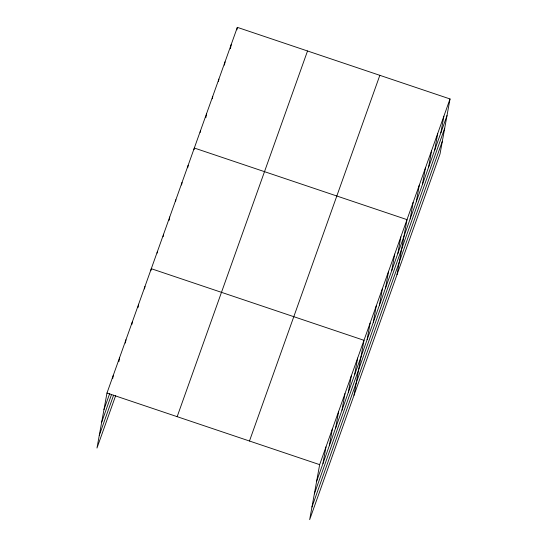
<?xml version="1.0" encoding="UTF-8"?>
<svg xmlns="http://www.w3.org/2000/svg" width="547" height="547" viewBox="0 0 547 547"><rect width="100%" height="100%" fill="white"/><g stroke="black" fill="none" stroke-linecap="round" stroke-linejoin="round"><path stroke-width="0.82" d="M450.024 98.959L319.66 464.649L309.664 519.65L440.027 153.96L450.024 98.959L237.336 27.35L106.973 393.04L96.976 448.041L115.697 395.529M112.696 378.592L113.304 375.276M118.877 361.663L119.636 357.519M125.366 343.072L125.967 339.755M131.848 324.48L132.299 321.992M138.029 307.544L138.63 304.228M144.511 288.953L144.962 286.471M150.993 270.362L151.293 268.707L363.987 340.316L353.991 395.317M157.139 253.124L157.44 251.47M163.136 236.714L163.587 234.225M169.126 220.304L169.734 216.988M175.573 201.405L175.874 199.744M181.57 184.995L182.021 182.507M187.717 167.758L188.168 165.269M194.014 149.687L194.315 148.025L407.002 219.634L397.013 274.635M200.161 132.449L200.462 130.788M205.85 117.694L206.609 113.55M212.298 98.795L212.749 96.306M218.444 81.558L218.896 79.069M224.441 65.148L225.043 61.832M230.437 48.738L231.19 44.587M236.885 29.839L237.336 27.35M322.976 463.473L325.991 446.885M329.308 445.709L332.323 429.128M335.646 427.945L338.655 411.365M341.978 410.182L344.986 393.601M348.309 392.425L351.318 375.837M354.641 374.661L357.656 358.08M367.119 339.66L370.128 323.079M373.266 322.422L376.274 305.835M379.406 305.178L382.421 288.597M385.553 287.941L388.568 271.36M391.7 270.697L394.715 254.116M397.847 253.459L400.862 236.878M410.141 218.978L413.149 202.397M416.281 201.74L419.296 185.16M422.428 184.503L425.443 167.915M428.574 167.259L431.59 150.678M434.721 150.022L437.737 133.441M440.868 132.784L443.877 116.196M103.957 409.621L109.735 393.409M101.653 422.305L111.561 394.496M99.28 435.364L113.591 395.207M177.16 416.67L307.523 50.98M249.473 441.019L379.837 75.329M316.645 481.23L447.015 115.54M314.34 493.914L444.711 128.217M311.968 506.973L442.332 141.283M106.973 393.04L319.66 464.649"/></g></svg>
